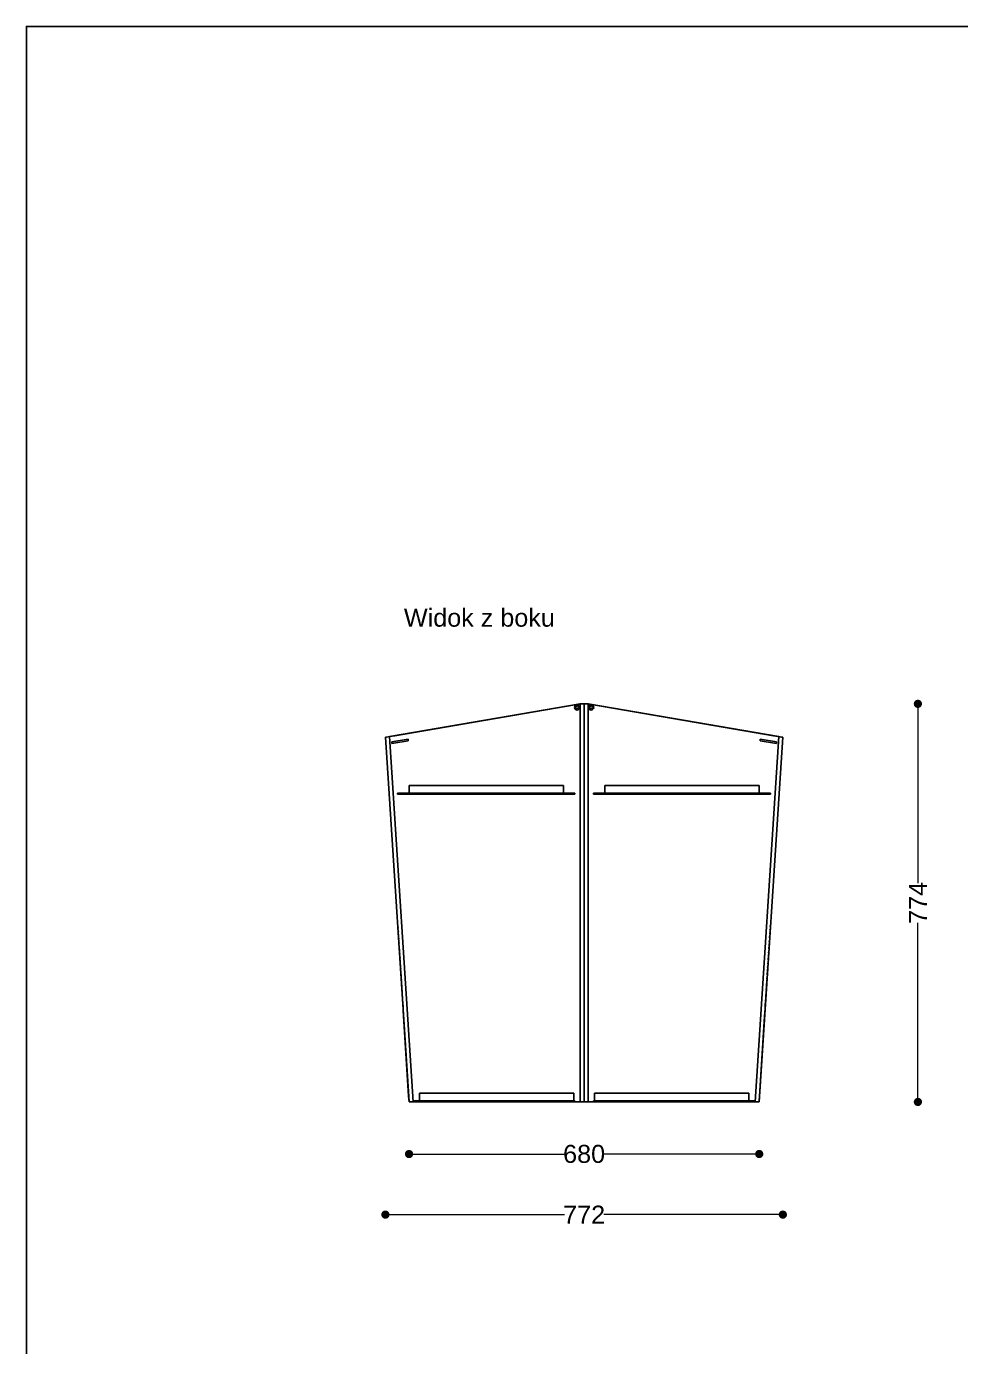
# Model space of a CAD drawing. Header units: millimetres. Extents: x 10366 to 23682, y 24552 to 29690.
# Drawn here: x 10366 to 12181, y 27119 to 29685 of the extents above; entities that cross this region are included whole.
import ezdxf

# ---------------------------------------------------------------- set-up
doc = ezdxf.new("R2010")
doc.units = ezdxf.units.MM
doc.header["$LTSCALE"] = 3
doc.layers.add('DomyÅ›lny', color=7, linetype='Continuous')
doc.styles.get("Standard").update_dxf_attribs({"font": 'arial.ttf'})
doc.dimstyles.new('MATEUSZ', dxfattribs={"dimtxt": 35, "dimasz": 16, "dimexe": 0.18, "dimexo": 0.0625, "dimgap": 0.09, "dimtad": 0, "dimdec": 0, "dimdsep": 46, "dimtxsty": 'Standard', "dimblk": 'DOT', "dimcen": 0.09, "dimse1": 1, "dimse2": 1, "dimadec": 0, "dimazin": 0, "dimtfac": 1, "dimtdec": 0, "dimtofl": 0, "dimtmove": 0, "dimatfit": 3, "dimfxl": 1, "dimtolj": 1, "dimtzin": 0, "dimlwd": 9, "dimlwe": 9, "dimarcsym": 0})

# ---------------------------------------------------------------- blocks, each defined once
blk = doc.blocks.new('_Dot')
at = {"color": 0, "linetype": 'ByBlock', "lineweight": -2}
blk.add_line((-0.5, 0), (-1, 0), dxfattribs=at)
at = {"color": 0, "linetype": 'ByBlock', "const_width": 0.5}
blk.add_lwpolyline([(-0.25, 0, 1), (0.25, 0, 1)], format="xyb", close=True, dxfattribs=at)
blk = doc.blocks.new('*D26')
at = {"color": 0, "lineweight": 9, "transparency": 16777216}
for p, q in [((11079.5, 27375.1), (11411, 27375.1)), ((11819.4, 27375.1), (11487.8, 27375.1))]:
    blk.add_line(p, q, dxfattribs=at)
at = {"layer": 'Defpoints', "color": 0, "transparency": 16777216}
for p in [(11063.5, 28302.9), (11835.4, 28302.9), (11835.4, 27375.1)]:
    blk.add_point(p, dxfattribs=at)
at = {"color": 0, "lineweight": 9, "transparency": 16777216, "xscale": 16, "yscale": 16, "zscale": 16, "rotation": 180}
blk.add_blockref('_Dot', (11063.5, 27375.1), dxfattribs=at)
at = {"color": 0, "lineweight": 9, "transparency": 16777216, "xscale": 16, "yscale": 16, "zscale": 16}
blk.add_blockref('_Dot', (11835.4, 27375.1), dxfattribs=at)
at = {"color": 0, "transparency": 16777216, "insert": (11449.4, 27375.1), "char_height": 35, "attachment_point": 5}
blk.add_mtext('\\A1;772', dxfattribs=at)
blk = doc.blocks.new('*D27')
at = {"color": 0, "lineweight": 9, "transparency": 16777216}
for p, q in [((11125.3, 27492.9), (11410.6, 27492.9)), ((11773.5, 27492.9), (11488.2, 27492.9))]:
    blk.add_line(p, q, dxfattribs=at)
at = {"layer": 'Defpoints', "color": 0, "transparency": 16777216}
for p in [(11109.3, 27594.1), (11789.5, 27594.1), (11789.5, 27492.9)]:
    blk.add_point(p, dxfattribs=at)
at = {"color": 0, "lineweight": 9, "transparency": 16777216, "xscale": 16, "yscale": 16, "zscale": 16, "rotation": 180}
blk.add_blockref('_Dot', (11109.3, 27492.9), dxfattribs=at)
at = {"color": 0, "lineweight": 9, "transparency": 16777216, "xscale": 16, "yscale": 16, "zscale": 16}
blk.add_blockref('_Dot', (11789.5, 27492.9), dxfattribs=at)
at = {"color": 0, "transparency": 16777216, "insert": (11449.4, 27492.9), "char_height": 35, "attachment_point": 5}
blk.add_mtext('\\A1;680', dxfattribs=at)
blk = doc.blocks.new('*D29')
at = {"color": 0, "lineweight": 9, "transparency": 16777216}
for p, q in [((12097.7, 28351.9), (12097.7, 28019.6)), ((12097.7, 27610.1), (12097.7, 27942.5))]:
    blk.add_line(p, q, dxfattribs=at)
at = {"layer": 'Defpoints', "color": 0, "transparency": 16777216}
for p in [(11448.8, 28367.9), (11449.6, 27594.1), (12097.7, 27594.1)]:
    blk.add_point(p, dxfattribs=at)
at = {"color": 0, "lineweight": 9, "transparency": 16777216, "xscale": 16, "yscale": 16, "zscale": 16}
for p, rotation in [((12097.7, 28367.9), 90), ((12097.7, 27594.1), 270)]:
    blk.add_blockref('_Dot', p, dxfattribs=dict(at, rotation=rotation))
at = {"color": 0, "transparency": 16777216, "insert": (12097.7, 27981), "char_height": 35, "attachment_point": 5, "rotation": 90}
blk.add_mtext('\\A1;774', dxfattribs=at)

msp = doc.modelspace()

# ---------------------------------------------------------------- linework, layer by layer
msp.add_lwpolyline([(10366.2, 24552.5), (10366.2, 29684.6), (13995, 29684.6), (13995, 24552.5)], close=True)
at = {"layer": 'DomyÅ›lny'}
for p, q in [((11071.1, 28304.3), (11441.6, 28367.9)), ((11441.6, 28367.9), (11071.1, 28304.3)), ((11431.3, 28366.2), (11081.5, 28306)), ((11441.6, 27594.1), (11441.6, 28367.9)), ((11449.4, 27594.1), (11449.4, 28367.9)), ((11449.4, 27594.1), (11449.4, 28367.9)), ((11457.2, 28367.9), (11827.7, 28304.3)), ((11457.2, 27594.1), (11457.2, 28367.9)), ((11827.7, 28304.3), (11457.2, 28367.9)), ((11467.5, 28366.2), (11817.3, 28306)), ((11117.2, 27594.1), (11071.1, 28304.3)), ((11781.6, 27594.1), (11827.7, 28304.3)), ((11109.4, 27594.1), (11063.5, 28302.9)), ((11107.6, 28299.3), (11075.7, 28293.8)), ((11075.7, 28291.4), (11075.7, 28293.8)), ((11075.7, 28291.4), (11075.8, 28290.8)), ((11075.8, 28290.8), (11107.6, 28296.3)), ((11107.6, 28296.3), (11107.6, 28299.3)), ((11789.4, 27594.1), (11835.4, 28302.9)), ((11791.3, 28296.3), (11791.3, 28299.3)), ((11791.3, 28299.3), (11823.1, 28293.8)), ((11823, 28290.8), (11791.3, 28296.3)), ((11823.1, 28291.4), (11823, 28290.8)), ((11823.1, 28291.4), (11823.1, 28293.8)), ((11409.3, 28209.1), (11109.3, 28209.1)), ((11109.3, 28209.1), (11109.3, 28194.1)), ((11409.3, 28194.1), (11409.3, 28209.1)), ((11489.6, 28209.1), (11789.6, 28209.1)), ((11489.6, 28194.1), (11489.6, 28209.1)), ((11789.6, 28209.1), (11789.6, 28194.1)), ((11087.2, 28194.1), (11431.3, 28194.1)), ((11087.2, 28192.1), (11087.2, 28194.1)), ((11431.3, 28192.1), (11087.2, 28192.1)), ((11409.3, 28194.1), (11109.3, 28194.1)), ((11431.3, 28192.1), (11431.3, 28194.1)), ((11811.6, 28194.1), (11467.5, 28194.1)), ((11467.5, 28192.1), (11467.5, 28194.1)), ((11467.5, 28192.1), (11811.6, 28192.1)), ((11489.6, 28194.1), (11789.6, 28194.1)), ((11811.6, 28192.1), (11811.6, 28194.1)), ((11088.1, 27931.6), (11088, 27933.4)), ((11088.6, 27924.3), (11088.5, 27926.2)), ((11089.1, 27917.1), (11088.9, 27919.3)), ((11810.1, 27922.5), (11810, 27920.7)), ((11810.5, 27929.3), (11810.4, 27928)), ((11811, 27936.6), (11810.9, 27935.2)), ((11089.5, 27910.2), (11089.3, 27912.5)), ((11089.9, 27902.9), (11089.8, 27905.2)), ((11090.4, 27895.6), (11090.2, 27898.4)), ((11808.3, 27894.3), (11808.2, 27891.5)), ((11808.8, 27901.6), (11808.6, 27898.8)), ((11809.2, 27908.4), (11809.1, 27906.1)), ((11809.7, 27915.7), (11809.5, 27913.4)), ((11090.9, 27888.4), (11090.7, 27891.1)), ((11091.3, 27881.1), (11091.1, 27884.3)), ((11091.8, 27873.8), (11091.6, 27877)), ((11092.2, 27866.5), (11092, 27870.1)), ((11807, 27873.3), (11806.8, 27870.1)), ((11807.5, 27880.6), (11807.3, 27877.4)), ((11807.9, 27887.4), (11807.7, 27884.2)), ((11092.7, 27859.2), (11092.4, 27863.3)), ((11093.1, 27851.9), (11092.9, 27856)), ((11093.6, 27844.6), (11093.3, 27849.2)), ((11805.2, 27845.1), (11805, 27841)), ((11805.7, 27852.4), (11805.4, 27848.3)), ((11806.1, 27859.2), (11805.9, 27855.5)), ((11806.6, 27866.5), (11806.4, 27862.8)), ((11094.1, 27837.4), (11093.8, 27841.9)), ((11094.5, 27830.1), (11094.2, 27835.1)), ((11095, 27823.2), (11094.7, 27827.8)), ((11095.4, 27815.9), (11095.1, 27820.9)), ((11803.5, 27817.3), (11803.2, 27811.8)), ((11803.9, 27824.1), (11803.6, 27819.1)), ((11804.4, 27831.4), (11804.1, 27826.4)), ((11804.8, 27838.2), (11804.5, 27833.7)), ((11095.9, 27808.7), (11095.5, 27814.1)), ((11096.3, 27801.4), (11096, 27806.8)), ((11096.8, 27794.1), (11096.4, 27800)), ((11097.2, 27786.8), (11096.9, 27792.7)), ((11802.1, 27795.9), (11801.8, 27790.4)), ((11802.6, 27803.2), (11802.2, 27797.3)), ((11803, 27810), (11802.7, 27804.5)), ((11097.7, 27779.5), (11097.3, 27785.9)), ((11098.2, 27772.2), (11097.8, 27778.6)), ((11108.6, 27605.6), (11098.2, 27771.7)), ((11800.4, 27768.1), (11800, 27761.3)), ((11800.8, 27774.9), (11800.4, 27768.6)), ((11801.3, 27782.2), (11800.9, 27775.8)), ((11801.7, 27789.1), (11801.3, 27783.1)), ((11799.9, 27760.8), (11790.2, 27605.6)), ((11429.4, 27611.1), (11129.4, 27611.1)), ((11129.4, 27611.1), (11129.4, 27596.1)), ((11429.4, 27596.1), (11429.4, 27611.1)), ((11469.4, 27611.1), (11769.4, 27611.1)), ((11469.4, 27596.1), (11469.4, 27611.1)), ((11769.4, 27611.1), (11769.4, 27596.1)), ((11117.2, 27596.1), (11117.2, 27594.1)), ((11130, 27596.1), (11117.2, 27596.1)), ((11117.2, 27594.1), (11441.6, 27594.1)), ((11441.6, 27594.1), (11117.2, 27594.1)), ((11431.3, 27594.1), (11117.2, 27594.1)), ((11429.4, 27596.1), (11129.4, 27596.1)), ((11130, 27596.1), (11431.3, 27596.1)), ((11431.3, 27594.1), (11431.3, 27596.1)), ((11431.3, 27594.1), (11447.4, 27594.1)), ((11781.6, 27594.1), (11457.2, 27594.1)), ((11457.2, 27594.1), (11781.6, 27594.1)), ((11768.8, 27596.1), (11467.5, 27596.1)), ((11467.5, 27594.1), (11467.5, 27596.1)), ((11467.5, 27594.1), (11781.6, 27594.1)), ((11469.4, 27596.1), (11769.4, 27596.1)), ((11768.8, 27596.1), (11781.6, 27596.1)), ((11781.6, 27594.1), (11781.6, 27596.1))]:
    msp.add_line(p, q, dxfattribs=at)
for points in [[(11441.1, 28367.9, 0), (11441.1, 28367.9, 0), (11441.1, 28367.9, 0), (11441.1, 28367.9, 0), (11441.1, 28367.9, 0), (11441.1, 28367.9, 0), (11441.1, 28367.9, 0), (11441.1, 28367.9, 0), (11441.1, 28367.9, 0), (11441.1, 28367.9, 0), (11441.1, 28367.9, 0), (11441.1, 28367.9, 0), (11441.1, 28367.9, 0), (11440.8, 28367.9, 0), (11438.3, 28367.4, 0), (11431.3, 28366.2, 0)], [(11441.6, 28367.9, 0), (11447.2, 28367.9, 0), (11448.8, 28367.9, 0), (11449.3, 28367.9, 0), (11449.4, 28367.9, 0), (11449.4, 28367.9, 0), (11449.4, 28367.9, 0), (11449.4, 28367.9, 0), (11449.4, 28367.9, 0), (11449.4, 28367.9, 0), (11449.4, 28367.9, 0), (11449.4, 28367.9, 0), (11449.4, 28367.9, 0), (11449.4, 28367.9, 0), (11449.4, 28367.9, 0), (11449.4, 28367.9, 0), (11449.4, 28367.9, 0), (11449.4, 28367.9, 0), (11449.4, 28367.9, 0)], [(11447.4, 28367.9, 0), (11447.4, 28367.9, 0), (11447.4, 28367.9, 0), (11447.4, 28367.9, 0), (11447.4, 28367.9, 0), (11447.4, 28367.9, 0), (11447.4, 28367.9, 0), (11447.4, 28367.9, 0), (11447.4, 28367.9, 0), (11447.4, 28367.9, 0), (11447.4, 28367.9, 0), (11447.4, 28367.9, 0), (11447.4, 28367.9, 0), (11447.2, 28367.9, 0), (11445.8, 28367.9, 0), (11441.6, 28367.9, 0)], [(11457.2, 28367.9, 0), (11451.6, 28367.9, 0), (11450, 28367.9, 0), (11449.6, 28367.9, 0), (11449.4, 28367.9, 0), (11449.4, 28367.9, 0), (11449.4, 28367.9, 0), (11449.4, 28367.9, 0), (11449.4, 28367.9, 0), (11449.4, 28367.9, 0), (11449.4, 28367.9, 0), (11449.4, 28367.9, 0), (11449.4, 28367.9, 0), (11449.4, 28367.9, 0), (11449.4, 28367.9, 0), (11449.4, 28367.9, 0), (11449.4, 28367.9, 0), (11449.4, 28367.9, 0), (11449.4, 28367.9, 0)], [(11451.4, 28367.9, 0), (11451.4, 28367.9, 0), (11451.4, 28367.9, 0), (11451.4, 28367.9, 0), (11451.4, 28367.9, 0), (11451.4, 28367.9, 0), (11451.4, 28367.9, 0), (11451.4, 28367.9, 0), (11451.4, 28367.9, 0), (11451.4, 28367.9, 0), (11451.4, 28367.9, 0), (11451.4, 28367.9, 0), (11451.4, 28367.9, 0), (11451.6, 28367.9, 0), (11453, 28367.9, 0), (11457.2, 28367.9, 0)], [(11467.5, 28366.2, 0), (11457.7, 28367.9, 0)], [(11063.5, 28302.9, 0), (11063.5, 28302.9, 0), (11063.5, 28302.9, 0), (11063.5, 28302.9, 0), (11063.5, 28302.9, 0), (11063.5, 28302.9, 0), (11063.5, 28302.9, 0), (11063.5, 28302.9, 0), (11063.5, 28302.9, 0), (11063.5, 28302.9, 0), (11063.5, 28302.9, 0), (11063.5, 28302.9, 0), (11063.5, 28302.9, 0), (11063.7, 28303, 0), (11065.7, 28303.3, 0), (11071.1, 28304.3, 0)], [(11071.1, 28304.3, 0), (11065.4, 28303.3, 0)], [(11081.5, 28306, 0), (11071.7, 28304.3, 0)], [(11827.2, 28304.3, 0), (11827.2, 28304.3, 0), (11827.2, 28304.3, 0), (11827.2, 28304.3, 0), (11827.2, 28304.3, 0), (11827.2, 28304.3, 0), (11827.2, 28304.3, 0), (11827.2, 28304.3, 0), (11827.2, 28304.3, 0), (11827.2, 28304.3, 0), (11827.2, 28304.3, 0), (11827.1, 28304.3, 0), (11827, 28304.3, 0), (11826.1, 28304.4, 0), (11817.3, 28306, 0)], [(11835.4, 28302.9, 0), (11835.4, 28302.9, 0), (11835.4, 28302.9, 0), (11835.4, 28302.9, 0), (11835.4, 28302.9, 0), (11835.4, 28302.9, 0), (11835.4, 28302.9, 0), (11835.4, 28302.9, 0), (11835.4, 28302.9, 0), (11835.4, 28302.9, 0), (11835.4, 28302.9, 0), (11835.3, 28302.9, 0), (11835.3, 28302.9, 0), (11835.1, 28303, 0), (11833.1, 28303.3, 0), (11827.7, 28304.3, 0)], [(11827.7, 28304.3, 0), (11833.4, 28303.3, 0)], [(11075.7, 28290.8, 0), (11075.7, 28291.4, 0)], [(11823.1, 28290.8, 0), (11823.1, 28291.4, 0)], [(11108.6, 27605.6, 0), (11109.3, 27594.1, 0)], [(11117.2, 27594.1, 0), (11109.4, 27594.1, 0)], [(11111.4, 27594.1, 0), (11111.4, 27594.1, 0), (11111.4, 27594.1, 0), (11111.4, 27594.1, 0), (11111.4, 27594.1, 0), (11111.4, 27594.1, 0), (11111.4, 27594.1, 0), (11111.4, 27594.1, 0), (11111.4, 27594.1, 0), (11111.4, 27594.1, 0), (11111.4, 27594.1, 0), (11111.4, 27594.1, 0), (11111.5, 27594.1, 0), (11112, 27594.1, 0), (11117.2, 27594.1, 0)], [(11441.6, 27594.1, 0), (11447.2, 27594.1, 0), (11448.8, 27594.1, 0), (11449.3, 27594.1, 0), (11449.4, 27594.1, 0), (11449.4, 27594.1, 0), (11449.4, 27594.1, 0), (11449.4, 27594.1, 0), (11449.4, 27594.1, 0), (11449.4, 27594.1, 0), (11449.4, 27594.1, 0), (11449.4, 27594.1, 0), (11449.4, 27594.1, 0), (11449.4, 27594.1, 0), (11449.4, 27594.1, 0), (11449.4, 27594.1, 0), (11449.4, 27594.1, 0), (11449.4, 27594.1, 0), (11449.4, 27594.1, 0)], [(11447.4, 27594.1, 0), (11447.4, 27594.1, 0), (11447.4, 27594.1, 0), (11447.4, 27594.1, 0), (11447.4, 27594.1, 0), (11447.4, 27594.1, 0), (11447.4, 27594.1, 0), (11447.4, 27594.1, 0), (11447.4, 27594.1, 0), (11447.4, 27594.1, 0), (11447.4, 27594.1, 0), (11447.4, 27594.1, 0), (11447.4, 27594.1, 0), (11447.2, 27594.1, 0), (11445.8, 27594.1, 0), (11441.6, 27594.1, 0)], [(11457.2, 27594.1, 0), (11451.6, 27594.1, 0), (11450, 27594.1, 0), (11449.6, 27594.1, 0), (11449.4, 27594.1, 0), (11449.4, 27594.1, 0), (11449.4, 27594.1, 0), (11449.4, 27594.1, 0), (11449.4, 27594.1, 0), (11449.4, 27594.1, 0), (11449.4, 27594.1, 0), (11449.4, 27594.1, 0), (11449.4, 27594.1, 0), (11449.4, 27594.1, 0), (11449.4, 27594.1, 0), (11449.4, 27594.1, 0), (11449.4, 27594.1, 0), (11449.4, 27594.1, 0), (11449.4, 27594.1, 0)], [(11451.4, 27594.1, 0), (11451.4, 27594.1, 0), (11451.4, 27594.1, 0), (11451.4, 27594.1, 0), (11451.4, 27594.1, 0), (11451.4, 27594.1, 0), (11451.4, 27594.1, 0), (11451.4, 27594.1, 0), (11451.4, 27594.1, 0), (11451.4, 27594.1, 0), (11451.4, 27594.1, 0), (11451.4, 27594.1, 0), (11451.4, 27594.1, 0), (11451.6, 27594.1, 0), (11453, 27594.1, 0), (11457.2, 27594.1, 0)], [(11781.6, 27594.1, 0), (11789.4, 27594.1, 0)], [(11787.4, 27594.1, 0), (11787.4, 27594.1, 0), (11787.4, 27594.1, 0), (11787.4, 27594.1, 0), (11787.4, 27594.1, 0), (11787.4, 27594.1, 0), (11787.4, 27594.1, 0), (11787.4, 27594.1, 0), (11787.4, 27594.1, 0), (11787.4, 27594.1, 0), (11787.4, 27594.1, 0), (11787.4, 27594.1, 0), (11787.4, 27594.1, 0), (11787, 27594.1, 0), (11781.6, 27594.1, 0)], [(11789.5, 27594.1, 0), (11789.5, 27594.1, 0), (11789.5, 27594.1, 0), (11789.5, 27594.1, 0), (11789.5, 27594.1, 0), (11789.5, 27594.1, 0), (11789.5, 27594.1, 0), (11789.5, 27594.1, 0), (11789.5, 27594.1, 0), (11789.5, 27594.1, 0), (11789.5, 27594.1, 0), (11789.5, 27594.1, 0), (11789.5, 27594.2, 0), (11789.5, 27594.2, 0), (11789.5, 27594.2, 0), (11789.5, 27594.5, 0), (11789.7, 27597.5, 0), (11790.2, 27605.6, 0)]]:
    msp.add_polyline3d(points, dxfattribs=at)
for centre, radius in [((11435.8, 28360.9), 5), ((11435.8, 28360.9), 3), ((11435.8, 28360.9), 3), ((11463, 28360.9), 5), ((11463, 28360.9), 3), ((11463, 28360.9), 3)]:
    msp.add_circle(centre, radius, dxfattribs=at)

# ---------------------------------------------------------------- texts
msp.add_text('Widok z boku', height=34.962).set_placement((11099.4, 28517.9))

# ---------------------------------------------------------------- dimensions: what is measured, and where the dimension line sits
dim = msp.add_linear_dim(base=(12097.7, 27594.1), p1=(11448.8, 28367.9), p2=(11449.6, 27594.1), angle=90, dimstyle='MATEUSZ')
dim.commit()
dim.dimension.update_dxf_attribs({"geometry": '*D29', "text_midpoint": (12097.7, 27981)})
for base, p1, p2, picture, middle in [((11835.4, 27375.1), (11063.5, 28302.9), (11835.4, 28302.9), '*D26', (11449.4, 27375.1)), ((11789.5, 27492.9), (11109.3, 27594.1), (11789.5, 27594.1), '*D27', (11449.4, 27492.9))]:
    dim = msp.add_linear_dim(base=base, p1=p1, p2=p2, dimstyle='MATEUSZ')
    dim.commit()
    dim.dimension.update_dxf_attribs({"geometry": picture, "text_midpoint": middle})

doc.saveas('drawing.dxf')
